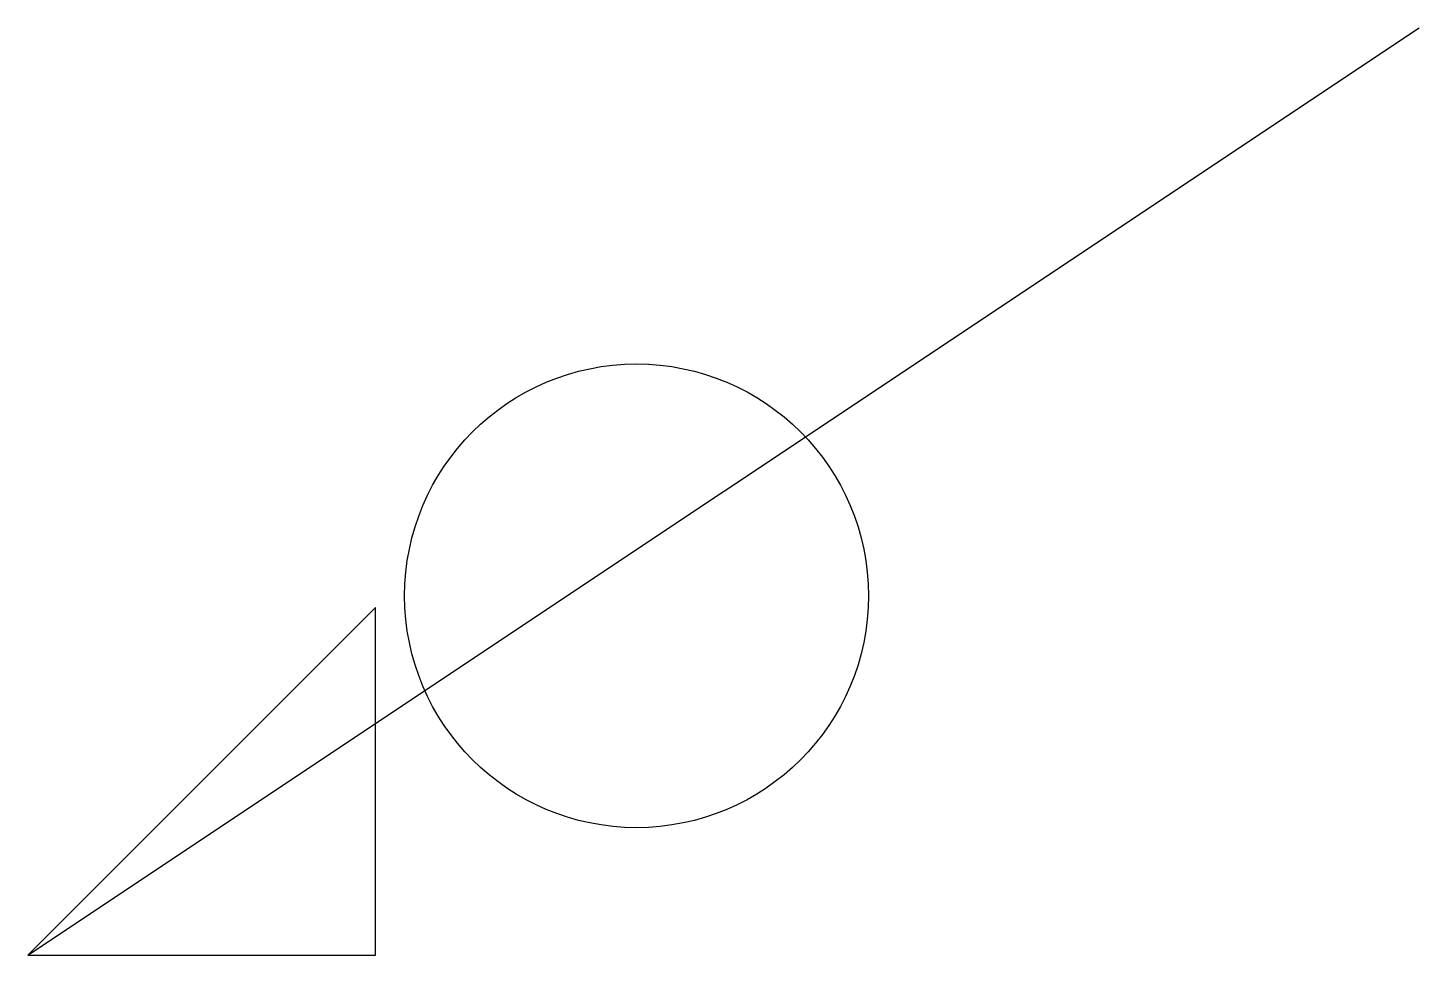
# Model space of a CAD drawing. Header units: metres. Extents: x 276000 to 276012, y 8214000 to 8214008.
import ezdxf

# ---------------------------------------------------------------- set-up
doc = ezdxf.new("R2010")
doc.units = ezdxf.units.M

msp = doc.modelspace()

# ---------------------------------------------------------------- linework, layer by layer
msp.add_line((276000, 8214000), (276012, 8214008))
msp.add_circle((276005.25, 8214003.1), 2)
msp.add_3dface([(276000, 8214000, 3800.5), (276003, 8214000, 3800.5), (276003, 8214003, 3801.5)])

doc.saveas('drawing.dxf')
